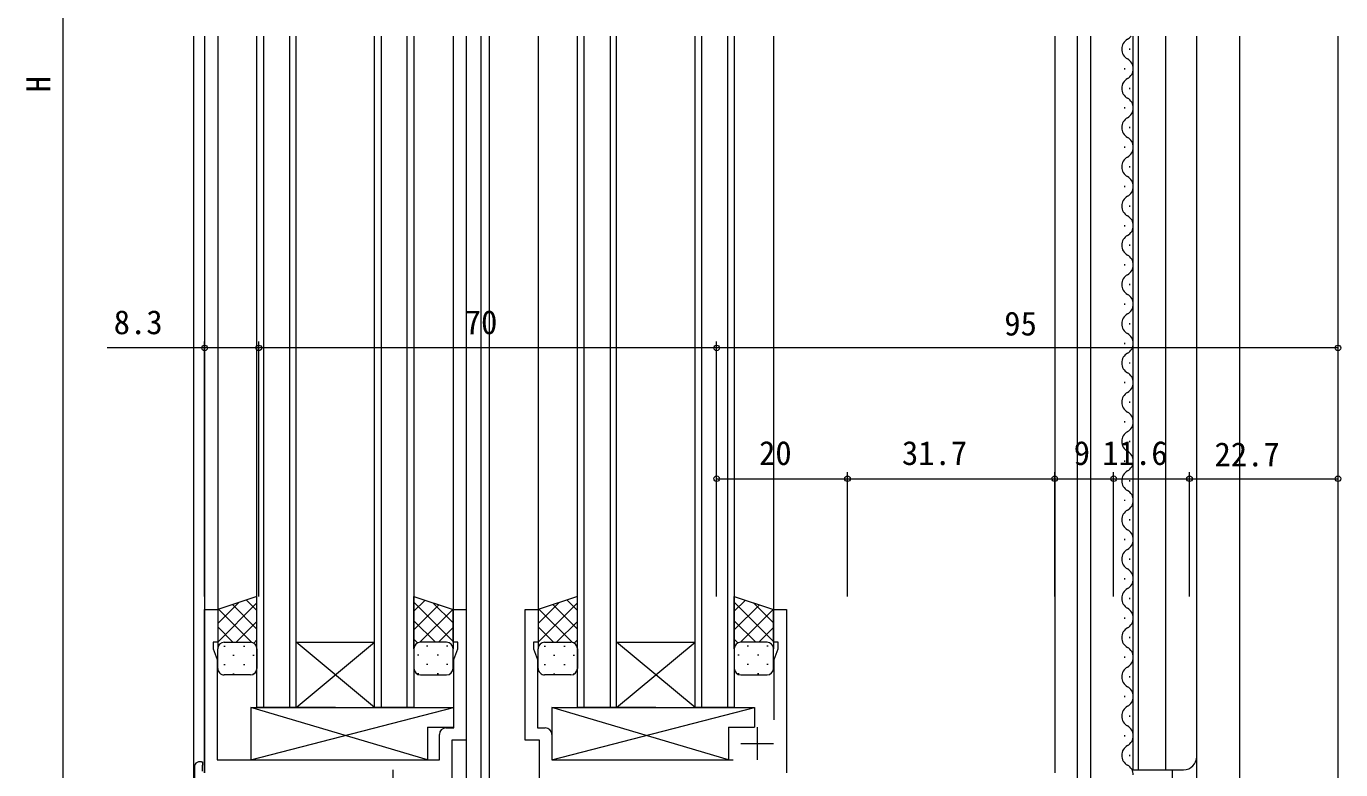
# Model space of a CAD drawing. Units: millimetres, scale not verified. Extents: x -594 to 539, y -420 to 386.
# Drawn here: x -472.3 to -271.3, y -50.6 to 63.1 of the extents above; entities that cross this region are included whole.
import ezdxf
from ezdxf.enums import TextEntityAlignment as Align

# ---------------------------------------------------------------- set-up
doc = ezdxf.new("R2010")
doc.units = ezdxf.units.MM
doc.header["$LTSCALE"] = 2
for name, color, linetype, lineweight in [('0-3_YKK_11', 7, 'Continuous', 9), ('0-4_YKK_12', 2, 'Continuous', 9), ('0-5_YKK_13', 4, 'Continuous', 9), ('0-7_YKK_D', 6, 'Continuous', 9), ('0-8_YSS_K', 3, 'Continuous', 9)]:
    doc.layers.add(name, color=color, linetype=linetype, lineweight=lineweight)
doc.styles.add('ＭＳ ゴシック', font='')
doc.styles.get('ＭＳ ゴシック').set_extended_font_data('MS Gothic')

msp = doc.modelspace()

# ---------------------------------------------------------------- linework, layer by layer
at = {"layer": '0-3_YKK_11'}
for p, q in [((-445.007, -26.096), (-443.007, -26.096)), ((-445.007, -51.096), (-445.007, -26.096)), ((-443.007, -26.096), (-443.007, -31.096)), ((-407.007, -26.096), (-405.007, -26.096)), ((-407.007, -31.096), (-407.007, -26.096)), ((-405.007, -26.096), (-405.007, -46.096)), ((-396.007, -26.096), (-394.007, -26.096)), ((-396.007, -46.096), (-396.007, -26.096)), ((-394.007, -26.096), (-394.007, -31.096)), ((-358.007, -26.096), (-356.007, -26.096)), ((-358.007, -31.096), (-358.007, -26.096)), ((-356.007, -26.096), (-356.007, -51.096)), ((-443.707, -31.096), (-443.707, -32.096)), ((-443.007, -31.096), (-443.707, -31.096)), ((-443.707, -32.096), (-443.107, -33.744)), ((-406.307, -31.096), (-407.007, -31.096)), ((-406.907, -33.744), (-406.307, -32.096)), ((-406.307, -32.096), (-406.307, -31.096)), ((-394.707, -31.096), (-394.707, -32.096)), ((-394.007, -31.096), (-394.707, -31.096)), ((-394.707, -32.096), (-394.107, -33.744)), ((-357.307, -31.096), (-358.007, -31.096)), ((-357.907, -33.744), (-357.307, -32.096)), ((-357.307, -32.096), (-357.307, -31.096)), ((-443.107, -33.744), (-443.107, -49.096)), ((-406.907, -44.196), (-406.907, -33.744)), ((-394.107, -33.744), (-394.107, -44.196)), ((-357.907, -42.975), (-357.907, -33.744)), ((-408.107, -44.196), (-406.907, -44.196)), ((-394.107, -44.196), (-392.907, -44.196)), ((-360.507, -44.096), (-360.507, -49.096)), ((-409.107, -49.096), (-409.107, -45.196)), ((-407.207, -46.096), (-407.207, -112.096)), ((-405.007, -46.096), (-407.207, -46.096)), ((-393.807, -46.096), (-396.007, -46.096)), ((-393.807, -106.446), (-393.807, -46.096)), ((-391.907, -45.196), (-391.907, -49.096)), ((-363.007, -46.596), (-358.007, -46.596)), ((-443.107, -49.096), (-409.107, -49.096)), ((-391.907, -49.096), (-364.173, -49.096)), ((-416.207, -50.596), (-416.207, -55.596))]:
    msp.add_line(p, q, dxfattribs=at)
for centre, start, end in [((-408.107, -45.196), 90, 179.99998), ((-392.907, -45.196), 0, 89.99998)]:
    msp.add_arc(centre, 1, start, end, dxfattribs=at)
at = {"layer": '0-4_YKK_12'}
for p, q in [((-445.007, 61.591), (-445.007, -51.096)), ((-443.007, 61.591), (-443.007, -26.596)), ((-437.007, -41.096), (-437.007, 61.591)), ((-436.007, 61.591), (-436.007, -41.096)), ((-432.007, 61.591), (-432.007, -41.096)), ((-431.007, -41.096), (-431.007, 61.591)), ((-419.007, -41.096), (-419.007, 61.591)), ((-418.007, 61.591), (-418.007, -41.096)), ((-414.007, -41.096), (-414.007, 61.591)), ((-413.007, 61.591), (-413.007, -41.096)), ((-407.007, 61.591), (-407.007, -26.596)), ((-405.007, 61.591), (-405.007, -112.396)), ((-402.707, -107.096), (-402.707, 61.591)), ((-401.507, 61.591), (-401.507, -107.096)), ((-394.007, 61.591), (-394.007, -26.096)), ((-388.007, -41.096), (-388.007, 61.591)), ((-387.007, 61.591), (-387.007, -41.096)), ((-383.007, 61.591), (-383.007, -41.096)), ((-382.007, -41.096), (-382.007, 61.591)), ((-370.007, -41.096), (-370.007, 61.591)), ((-369.007, 61.591), (-369.007, -41.096)), ((-365.007, -41.096), (-365.007, 61.591)), ((-364.007, 61.591), (-364.007, -41.096)), ((-358.007, 61.591), (-358.007, -26.596)), ((-315.007, 61.591), (-315.007, -51.096)), ((-311.506, -95.595), (-311.506, 61.591)), ((-309.506, -95.595), (-309.506, 61.591)), ((-303.006, -50.596), (-303.007, 61.591)), ((-302.206, -50.596), (-302.206, 61.591)), ((-298.006, -50.596), (-298.006, 61.591)), ((-293.306, -95.595), (-293.306, 61.591)), ((-286.706, -95.595), (-286.706, 61.591)), ((-271.707, 61.591), (-271.707, -103.097)), ((-303.507, 59.499), (-303.507, 59.699)), ((-304.267, 56.499), (-304.267, 56.699)), ((-303.507, 53.499), (-303.507, 53.699)), ((-304.267, 50.499), (-304.267, 50.699)), ((-303.507, 47.499), (-303.507, 47.699)), ((-304.267, 44.499), (-304.267, 44.699)), ((-303.507, 41.499), (-303.507, 41.699)), ((-304.267, 38.499), (-304.267, 38.699)), ((-303.507, 35.499), (-303.507, 35.699)), ((-304.267, 32.499), (-304.267, 32.699)), ((-303.507, 29.499), (-303.507, 29.699)), ((-304.267, 26.499), (-304.267, 26.699)), ((-303.507, 23.499), (-303.507, 23.699)), ((-304.267, 20.499), (-304.267, 20.699)), ((-303.507, 17.499), (-303.507, 17.699)), ((-304.267, 14.499), (-304.267, 14.699)), ((-303.507, 11.499), (-303.507, 11.699)), ((-304.267, 8.499), (-304.267, 8.699)), ((-303.507, 5.499), (-303.507, 5.699)), ((-304.267, 2.499), (-304.267, 2.699)), ((-303.507, -0.501), (-303.507, -0.301)), ((-304.267, -3.501), (-304.267, -3.301)), ((-303.507, -6.501), (-303.507, -6.301)), ((-304.267, -9.501), (-304.267, -9.301)), ((-303.507, -12.501), (-303.507, -12.301)), ((-304.267, -15.501), (-304.267, -15.301)), ((-303.507, -18.501), (-303.507, -18.301)), ((-304.267, -21.501), (-304.267, -21.301)), ((-303.507, -24.501), (-303.507, -24.301)), ((-304.267, -27.501), (-304.267, -27.301)), ((-419.007, -41.096), (-431.007, -31.096)), ((-431.007, -41.096), (-419.007, -31.096)), ((-431.007, -31.096), (-419.007, -31.096)), ((-370.007, -41.096), (-382.007, -31.096)), ((-382.007, -41.096), (-370.007, -31.096)), ((-382.007, -31.096), (-370.007, -31.096)), ((-303.507, -30.501), (-303.507, -30.301)), ((-304.267, -33.501), (-304.267, -33.301)), ((-303.507, -36.501), (-303.507, -36.301)), ((-304.267, -39.501), (-304.267, -39.301)), ((-425.007, -41.096), (-437.007, -41.096)), ((-425.007, -41.096), (-419.007, -41.096)), ((-413.007, -41.096), (-419.007, -41.096)), ((-376.007, -41.096), (-388.007, -41.096)), ((-376.007, -41.096), (-370.007, -41.096)), ((-364.007, -41.096), (-370.007, -41.096)), ((-303.507, -42.501), (-303.507, -42.301)), ((-304.267, -45.501), (-304.267, -45.301)), ((-303.507, -48.501), (-303.507, -48.301)), ((-303.006, -50.596), (-295.306, -50.596)), ((-297.006, -56.696), (-297.006, -50.596))]:
    msp.add_line(p, q, dxfattribs=at)
for centre, radius, start, end in [((-303.049, 59.599), 1.718, 119.20253, 240.79745), ((-304.726, 62.599), 1.718, 299.20253, 324.10965), ((-304.726, 56.599), 1.718, 299.20253, 60.79745), ((-303.049, 53.599), 1.718, 119.20253, 240.79745), ((-304.726, 50.599), 1.718, 299.20253, 60.79745), ((-303.049, 47.599), 1.718, 119.20253, 240.79745), ((-304.726, 44.599), 1.718, 299.20253, 60.79745), ((-303.049, 41.599), 1.718, 119.20253, 240.79745), ((-304.726, 38.599), 1.718, 299.20253, 60.79745), ((-303.049, 35.599), 1.718, 119.20253, 240.79745), ((-304.726, 32.599), 1.718, 299.20253, 60.79745), ((-303.049, 29.599), 1.718, 119.20253, 240.79745), ((-304.726, 26.599), 1.718, 299.20253, 60.79745), ((-303.049, 23.599), 1.718, 119.20253, 240.79745), ((-304.726, 20.599), 1.718, 299.20253, 60.79745), ((-303.049, 17.599), 1.718, 119.20253, 240.79745), ((-304.726, 14.599), 1.718, 299.20253, 60.79745), ((-303.049, 11.599), 1.718, 119.20253, 240.79745), ((-304.726, 8.599), 1.718, 299.20253, 60.79745), ((-303.049, 5.599), 1.718, 119.20253, 240.79745), ((-304.726, 2.599), 1.718, 299.20253, 60.79745), ((-303.049, -0.401), 1.718, 119.20253, 240.79745), ((-304.726, -3.401), 1.718, 299.20253, 60.79745), ((-303.049, -6.401), 1.718, 119.20253, 240.79745), ((-304.726, -9.401), 1.718, 299.20253, 60.79745), ((-303.049, -12.401), 1.718, 119.20253, 240.79745), ((-304.726, -15.401), 1.718, 299.20253, 60.79745), ((-303.049, -18.401), 1.718, 119.20253, 240.79745), ((-304.726, -21.401), 1.718, 299.20253, 60.79745), ((-303.049, -24.401), 1.718, 119.20253, 240.79745), ((-304.726, -27.401), 1.718, 299.20253, 60.79745), ((-303.049, -30.401), 1.718, 119.20253, 240.79745), ((-304.726, -33.401), 1.718, 299.20253, 60.79745), ((-303.049, -36.401), 1.718, 119.20253, 240.79745), ((-304.726, -39.401), 1.718, 299.20253, 60.79745), ((-303.049, -42.401), 1.718, 119.20253, 240.79745), ((-304.726, -45.401), 1.718, 299.20253, 60.79745), ((-303.049, -48.401), 1.718, 119.20253, 240.79745), ((-304.726, -51.401), 1.718, 359.92825, 60.79745), ((-295.306, -48.596), 2, 270, 0)]:
    msp.add_arc(centre, radius, start, end, dxfattribs=at)
at = {"layer": '0-5_YKK_13'}
for p, q in [((-437.007, -24.096), (-443.007, -26.096)), ((-437.007, -32.096), (-437.007, -24.096)), ((-413.007, -24.096), (-407.007, -26.096)), ((-413.007, -32.096), (-413.007, -24.096)), ((-388.007, -24.096), (-394.007, -26.096)), ((-388.007, -32.096), (-388.007, -24.096)), ((-364.007, -24.096), (-358.007, -26.096)), ((-364.007, -32.096), (-364.007, -24.096)), ((-439.775, -25.019), (-443.007, -28.251)), ((-437.007, -25.08), (-443.007, -31.08)), ((-443.007, -26.096), (-443.007, -32.096)), ((-442.881, -26.054), (-437.821, -31.114)), ((-440.759, -25.347), (-437.007, -29.099)), ((-438.638, -24.64), (-437.007, -26.271)), ((-411.301, -24.665), (-413.007, -26.371)), ((-413.007, -24.98), (-407.007, -30.98)), ((-409.18, -25.372), (-413.007, -29.199)), ((-407.059, -26.079), (-412.079, -31.099)), ((-410.09, -25.069), (-407.007, -28.151)), ((-407.007, -26.096), (-407.007, -32.096)), ((-390.775, -25.019), (-394.007, -28.251)), ((-388.007, -25.08), (-394.007, -31.08)), ((-394.007, -26.096), (-394.007, -32.096)), ((-393.881, -26.054), (-388.821, -31.114)), ((-391.759, -25.347), (-388.007, -29.099)), ((-389.638, -24.64), (-388.007, -26.271)), ((-362.302, -24.665), (-364.007, -26.371)), ((-364.007, -24.98), (-358.007, -30.98)), ((-360.18, -25.372), (-364.007, -29.199)), ((-358.059, -26.079), (-363.079, -31.099)), ((-361.09, -25.069), (-358.007, -28.151)), ((-358.007, -26.096), (-358.007, -32.096)), ((-437.007, -27.908), (-440.195, -31.096)), ((-413.007, -27.808), (-409.719, -31.096)), ((-388.007, -27.908), (-391.195, -31.096)), ((-364.007, -27.808), (-360.719, -31.096)), ((-443.007, -28.756), (-440.667, -31.096)), ((-407.007, -28.856), (-409.248, -31.096)), ((-394.007, -28.756), (-391.667, -31.096)), ((-358.007, -28.856), (-360.248, -31.096)), ((-443.007, -31.584), (-442.915, -31.677)), ((-443.007, -35.096), (-443.007, -32.096)), ((-442.087, -31.681), (-441.887, -31.681)), ((-442.007, -31.096), (-438.007, -31.096)), ((-442.007, -31.096), (-438.007, -31.096)), ((-439.057, -31.681), (-438.857, -31.681)), ((-437.007, -30.737), (-437.503, -31.233)), ((-437.025, -31.91), (-437.007, -31.927)), ((-437.007, -32.096), (-437.007, -35.096)), ((-413.007, -30.637), (-412.446, -31.198)), ((-413.005, -32.025), (-413.007, -32.028)), ((-413.007, -32.096), (-413.007, -35.096)), ((-408.007, -31.096), (-412.007, -31.096)), ((-408.007, -31.096), (-412.007, -31.096)), ((-410.857, -31.681), (-411.057, -31.681)), ((-407.827, -31.681), (-408.027, -31.681)), ((-407.007, -31.684), (-407.07, -31.747)), ((-407.007, -35.096), (-407.007, -32.096)), ((-394.007, -31.584), (-393.915, -31.677)), ((-394.007, -35.096), (-394.007, -32.096)), ((-393.087, -31.681), (-392.887, -31.681)), ((-393.007, -31.096), (-389.007, -31.096)), ((-393.007, -31.096), (-389.007, -31.096)), ((-390.057, -31.681), (-389.857, -31.681)), ((-388.007, -30.737), (-388.503, -31.233)), ((-388.025, -31.91), (-388.007, -31.927)), ((-388.007, -32.096), (-388.007, -35.096)), ((-364.007, -30.637), (-363.446, -31.198)), ((-364.005, -32.025), (-364.007, -32.028)), ((-364.007, -32.096), (-364.007, -35.096)), ((-359.007, -31.096), (-363.007, -31.096)), ((-359.007, -31.096), (-363.007, -31.096)), ((-361.857, -31.681), (-362.057, -31.681)), ((-358.827, -31.681), (-359.027, -31.681)), ((-358.007, -31.684), (-358.07, -31.747)), ((-358.007, -35.096), (-358.007, -32.096)), ((-440.672, -33.096), (-440.472, -33.096)), ((-437.642, -33.096), (-437.442, -33.096)), ((-412.272, -33.096), (-412.472, -33.096)), ((-409.242, -33.096), (-409.442, -33.096)), ((-391.672, -33.096), (-391.472, -33.096)), ((-388.642, -33.096), (-388.442, -33.096)), ((-363.272, -33.096), (-363.472, -33.096)), ((-360.242, -33.096), (-360.442, -33.096)), ((-442.087, -34.511), (-441.887, -34.511)), ((-438.007, -36.096), (-442.007, -36.096)), ((-440.672, -35.926), (-440.472, -35.926)), ((-439.057, -34.511), (-438.857, -34.511)), ((-437.642, -35.926), (-437.45, -35.926)), ((-412.272, -35.926), (-412.472, -35.926)), ((-412.007, -36.096), (-408.007, -36.096)), ((-410.857, -34.511), (-411.057, -34.511)), ((-409.242, -35.926), (-409.442, -35.926)), ((-407.827, -34.511), (-408.027, -34.511)), ((-393.087, -34.511), (-392.887, -34.511)), ((-389.007, -36.096), (-393.007, -36.096)), ((-391.672, -35.926), (-391.472, -35.926)), ((-390.057, -34.511), (-389.857, -34.511)), ((-388.642, -35.926), (-388.45, -35.926)), ((-363.272, -35.926), (-363.472, -35.926)), ((-363.007, -36.096), (-359.007, -36.096)), ((-361.857, -34.511), (-362.057, -34.511)), ((-360.242, -35.926), (-360.442, -35.926)), ((-358.827, -34.511), (-359.027, -34.511)), ((-410.932, -49.096), (-437.932, -41.096)), ((-437.932, -41.096), (-406.937, -41.096)), ((-437.932, -41.096), (-437.932, -49.096)), ((-364.907, -49.096), (-391.907, -41.096)), ((-391.907, -41.096), (-360.912, -41.096)), ((-391.907, -41.096), (-391.907, -49.096)), ((-410.932, -44.096), (-406.937, -44.096)), ((-410.932, -44.096), (-410.932, -49.096)), ((-364.907, -44.096), (-360.912, -44.096)), ((-364.907, -44.096), (-364.907, -49.096)), ((-446.495, -52.283), (-446.495, -49.908)), ((-445.495, -49.404), (-445.307, -49.404)), ((-445.307, -49.404), (-445.307, -49.904)), ((-445.307, -50.796), (-445.307, -49.904)), ((-437.932, -49.096), (-410.932, -49.096)), ((-391.907, -49.096), (-364.907, -49.096))]:
    msp.add_line(p, q, dxfattribs=at)
for points in [[(-437.932, -49.096), (-406.937, -41.096), (-406.937, -44.096)], [(-391.907, -49.096), (-360.912, -41.096), (-360.912, -44.096)]]:
    msp.add_lwpolyline(points, dxfattribs=at)
for centre, radius, start, end in [((-442.007, -32.096), 1, 89.99989, 179.99989), ((-442.007, -32.096), 1, 89.99989, 179.99989), ((-438.007, -32.096), 1, 359.99989, 89.99989), ((-438.007, -32.096), 1, 359.99989, 89.99989), ((-412.007, -32.096), 1, 90.00009, 180.00009), ((-412.007, -32.096), 1, 90.00009, 180.00009), ((-408.007, -32.096), 1, 0.00009, 90.00009), ((-408.007, -32.096), 1, 0.00009, 90.00009), ((-393.007, -32.096), 1, 89.99989, 179.99989), ((-393.007, -32.096), 1, 89.99989, 179.99989), ((-389.007, -32.096), 1, 359.99989, 89.99989), ((-389.007, -32.096), 1, 359.99989, 89.99989), ((-363.007, -32.096), 1, 90.00009, 180.00009), ((-363.007, -32.096), 1, 90.00009, 180.00009), ((-359.007, -32.096), 1, 0.00009, 90.00009), ((-359.007, -32.096), 1, 0.00009, 90.00009), ((-442.007, -35.096), 1, 179.99989, 269.99989), ((-438.007, -35.096), 1, 269.99989, 359.99989), ((-412.007, -35.096), 1, 180.00009, 270.00009), ((-408.007, -35.096), 1, 270.00009, 0.00009), ((-393.007, -35.096), 1, 179.99989, 269.99989), ((-389.007, -35.096), 1, 269.99989, 359.99989), ((-363.007, -35.096), 1, 180.00009, 270.00009), ((-359.007, -35.096), 1, 270.00009, 0.00009), ((-446.067, -49.88), 0.427, 134.08302, 183.74939), ((-445.722, -50.55), 1.168, 78.78365, 123.34093)]:
    msp.add_arc(centre, radius, start, end, dxfattribs=at)
at = {"layer": '0-7_YKK_D'}
for p, q in [((-466.707, 202.272), (-466.707, -93.096)), ((-445.007, -24.096), (-445.007, 14.904)), ((-436.707, -24.096), (-436.707, 14.904)), ((-436.707, -24.096), (-436.707, 14.904)), ((-366.707, -24.096), (-366.707, 14.904)), ((-366.707, -24.096), (-366.707, 14.904)), ((-445.007, 13.904), (-459.907, 13.904)), ((-436.707, 13.904), (-445.007, 13.904)), ((-366.707, 13.904), (-436.707, 13.904)), ((-271.707, 13.904), (-366.707, 13.904)), ((-366.707, -24.096), (-366.707, -5.096)), ((-346.707, -24.096), (-346.707, -5.096)), ((-346.707, -24.096), (-346.707, -5.096)), ((-315.007, -24.096), (-315.007, -5.096)), ((-315.007, -24.096), (-315.007, -5.096)), ((-306.007, -24.096), (-306.007, -5.096)), ((-306.007, -24.096), (-306.007, -5.096)), ((-294.407, -24.096), (-294.407, -5.096)), ((-294.407, -24.096), (-294.407, -5.096)), ((-366.707, -6.096), (-346.707, -6.096)), ((-346.707, -6.096), (-315.007, -6.096)), ((-315.007, -6.096), (-306.007, -6.096)), ((-306.007, -6.096), (-294.407, -6.096)), ((-294.407, -6.096), (-271.707, -6.096))]:
    msp.add_line(p, q, dxfattribs=at)
for centre in [(-445.007, 13.904), (-436.707, 13.904), (-436.707, 13.904), (-366.707, 13.904), (-366.707, 13.904), (-271.707, 13.904), (-366.707, -6.096), (-346.707, -6.096), (-346.707, -6.096), (-315.007, -6.096), (-315.007, -6.096), (-306.007, -6.096), (-306.007, -6.096), (-294.407, -6.096), (-294.407, -6.096), (-271.707, -6.096)]:
    msp.add_circle(centre, 0.425, dxfattribs=at)
at = {"layer": '0-8_YSS_K'}
msp.add_line((-446.707, 61.591), (-446.707, -172.096), dxfattribs=at)

# ---------------------------------------------------------------- texts
at = {"layer": '0-7_YKK_D', "color": 4, "style": 'ＭＳ ゴシック'}
msp.add_text('H', height=3.666, rotation=90, dxfattribs=at).set_placement((-467.507, 52.988), align=Align.BOTTOM_LEFT)
for s, p in [('8.3', (-458.907, 14.904)), ('70', (-405.227, 14.904)), ('95', (-322.727, 14.704)), ('20', (-360.227, -5.096)), ('31.7', (-338.377, -5.096)), ('9', (-312.107, -5.096)), ('11.6', (-307.727, -5.096)), ('22.7', (-290.577, -5.296))]:
    msp.add_text(s, height=3.666, dxfattribs=at).set_placement(p, align=Align.BOTTOM_LEFT)

doc.saveas('drawing.dxf')
